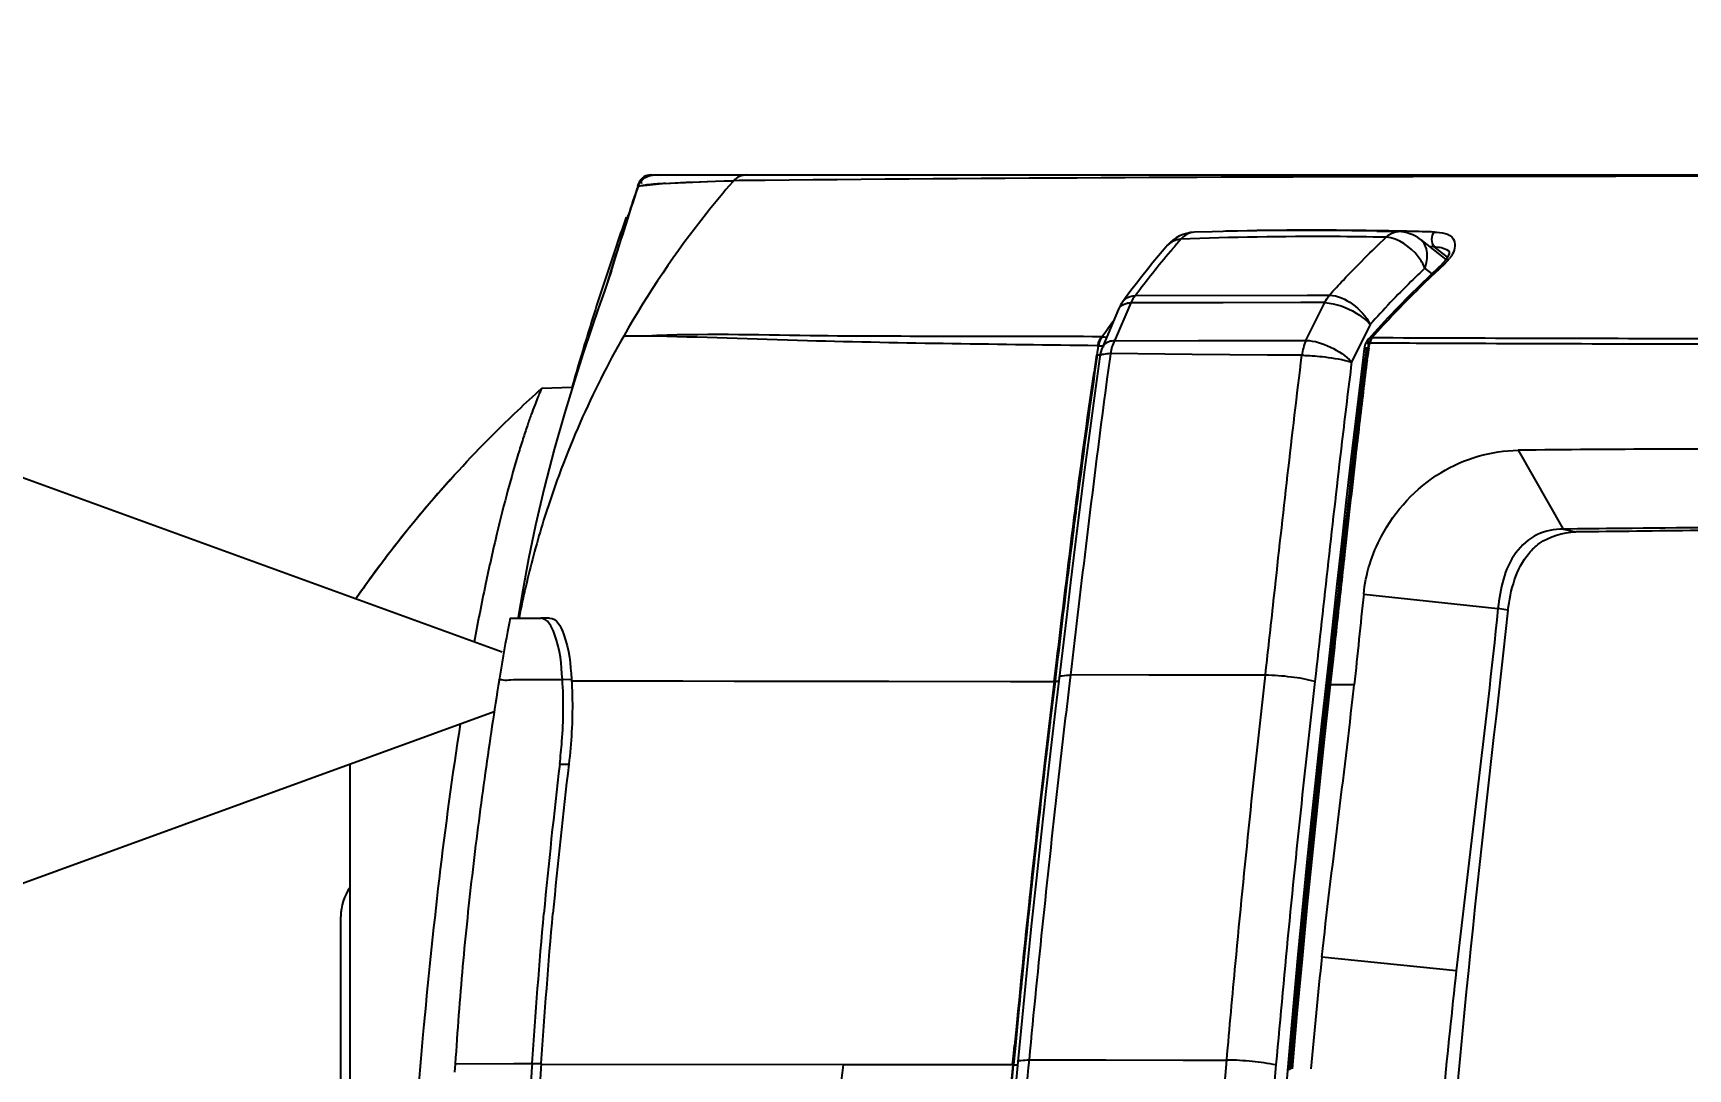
# Model space of a CAD drawing. Header units: millimetres. Extents: x 0 to 5940, y 0 to 4200.
# Drawn here: x 2361.6 to 2459.8, y 3138.8 to 3200.3 of the extents above; entities that cross this region are included whole.
import ezdxf

# ---------------------------------------------------------------- set-up
doc = ezdxf.new("R2010")
doc.units = ezdxf.units.MM
doc.header["$LTSCALE"] = 32.67
doc.header["$PDMODE"] = 3
doc.header["$PDSIZE"] = 8
doc.layers.get('0').update_dxf_attribs({"linetype": 'CONTINUOUS'})
doc.layers.get('Defpoints').update_dxf_attribs({"linetype": 'CONTINUOUS'})
doc.layers.add('00_COMPONENTS', color=7, linetype='CONTINUOUS')
doc.styles.get("Standard").update_dxf_attribs({"font": 'simfang.ttf'})
doc.dimstyles.get("Standard").update_dxf_attribs({"dimtxt": 3, "dimasz": 3, "dimexe": 2.5, "dimexo": 0.5, "dimtad": 1, "dimdsep": 46, "dimtxsty": 'Standard', "dimblk": '_FILLED', "dimblk1": '_FILLED', "dimblk2": '_FILLED', "dimcen": 0.09, "dimclrt": 3, "dimazin": 2, "dimtol": 1, "dimtp": 0.01, "dimtm": 0.01, "dimtfac": 1, "dimtofl": 0, "dimtmove": 0, "dimatfit": 3, "dimldrblk": '_FILLED', "dimfxl": 1, "dimtolj": 1, "dimarcsym": 0})

# ---------------------------------------------------------------- blocks, each defined once
blk = doc.blocks.new('_FILLED')
at = {"color": 0, "linetype": 'ByBlock'}
blk.add_solid([(0, 0), (-1, 0.1667), (-1, -0.1667)], dxfattribs=at)
blk = doc.blocks.new('*D3')
at = {"color": 4, "lineweight": -2, "transparency": 16777216}
for p, q in [((1893.614, 3343.99), (1793.641, 3380.377)), ((1893.614, 2979.678), (1793.641, 2943.291))]:
    blk.add_line(p, q, dxfattribs=at)
for start, end in [(161.800476, 179.043492), (180.956508, 198.199524)]:
    blk.add_arc((2394.084, 3161.834), 636.478, start, end, dxfattribs=at)
at = {"layer": 'Defpoints', "color": 0, "transparency": 16777216}
for p in [(1894.084, 3343.819), (1761.91, 3235.725), (2389.45, 3163.521), (2388.981, 3159.977), (1894.084, 2979.849)]:
    blk.add_point(p, dxfattribs=at)
at = {"color": 4, "lineweight": -2, "transparency": 16777216, "xscale": 20, "yscale": 20, "zscale": 20}
for p, rotation in [((1795.99, 3379.522), 70.90023796242053), ((1795.99, 2944.146), 289.0997620383146)]:
    blk.add_blockref('_FILLED', p, dxfattribs=dict(at, rotation=rotation))
at = {"color": 3, "transparency": 16777216, "insert": (1757.606, 3161.834), "char_height": 20, "attachment_point": 5}
blk.add_mtext('\\A1;40°±0°', dxfattribs=at)
blk = doc.blocks.new('*D8')
at = {"color": 4, "lineweight": -2, "transparency": 16777216}
for p, q in [((2405.184, 3220.752), (3108.866, 3220.752)), ((3106.366, 3200.752), (3106.366, 3106.419)), ((3106.366, 2990.836), (3106.366, 3085.169)), ((2405.184, 2970.836), (3108.866, 2970.836))]:
    blk.add_line(p, q, dxfattribs=at)
at = {"layer": 'Defpoints', "color": 0, "transparency": 16777216}
for p in [(2404.684, 3220.752), (2404.684, 2970.836), (3106.366, 2970.836)]:
    blk.add_point(p, dxfattribs=at)
at = {"color": 4, "lineweight": -2, "transparency": 16777216, "xscale": 20, "yscale": 20, "zscale": 20}
for p, rotation in [((3106.366, 3220.752), 90), ((3106.366, 2970.836), 270)]:
    blk.add_blockref('_FILLED', p, dxfattribs=dict(at, rotation=rotation))
at = {"color": 3, "transparency": 16777216, "insert": (3106.366, 3095.794), "char_height": 20, "attachment_point": 5}
blk.add_mtext('\\A1;250', dxfattribs=at)

msp = doc.modelspace()

# ---------------------------------------------------------------- linework, layer by layer
at = {"color": 7}
for p, q in [((2393.62021, 3179.22407), (2391.79115, 3179.15901)), ((2386.39502, 3173.77076), (2385.10786, 3172.30209)), ((2386.39738, 3173.77338), (2386.19653, 3173.54428)), ((2386.39502, 3173.77076), (2386.39738, 3173.77338)), ((2385.11399, 3172.30948), (2383.85336, 3170.78986)), ((2383.86643, 3170.80561), (2382.63579, 3169.23749)), ((2380.43379, 3060.84371), (2380.43379, 3156.86577))]:
    msp.add_line(p, q, dxfattribs=at)
msp.add_lwpolyline([(2382.63579, 3169.23749), (2381.46018, 3167.65139), (2380.77655, 3166.6774)], dxfattribs=at)
for centre, radius, start, end in [((2439.78666, 3125.673), 71.86141, 138.2260548, 139.5430609), ((2439.7929, 3125.66737), 71.86982, 137.9859449, 138.226018), ((2439.84681, 3125.62225), 71.94011, 139.5433844, 141.0920091), ((2440.06457, 3125.44821), 72.21887, 141.5648019, 142.6375738), ((2439.9447, 3125.54291), 72.06611, 141.0918103, 141.5645421), ((2440.22743, 3125.32361), 72.42393, 142.6374174, 143.252575), ((2440.41512, 3125.1838), 72.65798, 143.2527863, 144.17769), ((2440.69537, 3124.98172), 73.00348, 144.1778249, 145.1669979)]:
    msp.add_arc(centre, radius, start, end, dxfattribs=at)
for points, knots in [([(2386.39738, 3173.77338), (2387.67185, 3175.18798), (2389.44928, 3177.0095), (2391.31715, 3178.73294), (2391.79116, 3179.15901)], [0, 0, 0, 0, 0.74920794, 1, 1, 1, 1]), ([(2391.79116, 3179.15901), (2391.79677, 3179.15921), (2391.76885, 3179.12542), (2391.76664, 3179.0919), (2391.72287, 3179.00762), (2391.68155, 3178.90311), (2391.62224, 3178.76372), (2391.52361, 3178.52001), (2391.37418, 3178.13926), (2391.17137, 3177.59287), (2390.93777, 3176.92775), (2390.67935, 3176.14527), (2390.28386, 3174.87527), (2389.75259, 3173.00602), (2389.10081, 3170.42911), (2388.43186, 3167.42217), (2388.00991, 3165.27066), (2387.79828, 3164.12639)], [0, 0, 0, 0, 0.00108158, 0.00433536, 0.00973526, 0.01725553, 0.02687084, 0.03855636, 0.06804095, 0.10552098, 0.1508165, 0.20375772, 0.26418953, 0.40692726, 0.57787704, 0.77593278, 1, 1, 1, 1]), ([(2386.96875, 3159.25163), (2386.01374, 3153.14621), (2384.47375, 3139.43032), (2383.00003, 3117.08126), (2381.96634, 3091.78886), (2381.45425, 3074.09515), (2381.24799, 3065.00109)], [0, 0, 0, 0, 0.19623223, 0.43791788, 0.71114812, 1, 1, 1, 1])]:
    msp.add_open_spline(points, degree=3, knots=knots, dxfattribs=at)
at = {"layer": '00_COMPONENTS', "color": 7}
for p, q in [((2389.44953, 3163.5207), (1894.08379, 3343.81908)), ((2398.47083, 3191.83582), (2632.35741, 3191.83582)), ((2397.50606, 3191.15687), (2397.54268, 3191.26789)), ((2396.83337, 3189.09619), (2396.93971, 3189.42662)), ((2441.35073, 3188.50663), (2442.62792, 3188.4803)), ((2443.93372, 3188.01208), (2445.45331, 3186.82041)), ((2445.03683, 3186.3571), (2444.50818, 3185.86288)), ((2445.1062, 3186.42289), (2445.0367, 3186.35722)), ((2426.76688, 3184.96993), (2426.44752, 3184.54375)), ((2443.876, 3185.25612), (2443.24953, 3184.6375)), ((2444.50818, 3185.86288), (2443.876, 3185.25612)), ((2426.44752, 3184.54375), (2426.27912, 3184.31581)), ((2442.62886, 3184.00712), (2442.01409, 3183.3651)), ((2443.24953, 3184.6375), (2442.62886, 3184.00712)), ((2426.02737, 3183.87315), (2425.07167, 3181.624)), ((2442.01409, 3183.3651), (2441.40531, 3182.71156)), ((2394.76328, 3182.72242), (2394.27397, 3181.26323)), ((2396.71536, 3182.2771), (2396.66756, 3182.27678)), ((2398.03462, 3182.27558), (2396.6677, 3182.27706)), ((2441.40531, 3182.71156), (2440.85034, 3182.09991)), ((2394.27397, 3181.26323), (2393.72383, 3179.56264)), ((2440.60055, 3181.52517), (2440.51561, 3180.83759)), ((2440.62046, 3181.63975), (2440.60054, 3181.52496)), ((2440.51562, 3180.83763), (2440.37376, 3179.67716)), ((2391.4414, 3171.05117), (2391.03098, 3169.06585)), ((2452.40738, 3170.82341), (2453.15611, 3170.6514)), ((2391.03098, 3169.06585), (2390.6812, 3167.19798)), ((2390.6812, 3167.19798), (2390.40004, 3165.58656)), ((2389.9372, 3165.5305), (2389.93576, 3165.53045)), ((2389.93696, 3165.53021), (2389.94131, 3165.53061)), ((2389.9372, 3165.5305), (2391.74783, 3165.53052)), ((2422.21318, 3161.78812), (2422.34797, 3162.89838)), ((2438.45538, 3162.75438), (2438.04751, 3159.08314)), ((2393.56896, 3161.9123), (2393.57571, 3161.81597)), ((2422.28957, 3162.04366), (2422.25886, 3161.7878)), ((2439.98679, 3161.3772), (2440.00976, 3161.59083)), ((2388.9814, 3159.97685), (1894.08379, 2979.84885)), ((2379.88379, 3003.47391), (2379.88379, 3147.83619)), ((2420.30361, 3141.83683), (2420.05042, 3139.21247)), ((2420.05516, 3141.70894), (2419.90813, 3140.18602)), ((2419.73741, 3139.03316), (2419.85904, 3140.06177)), ((2419.7504, 3139.03291), (2419.86142, 3140.19043)), ((2419.90813, 3140.18602), (2419.81713, 3139.23492)), ((2419.85904, 3140.06177), (2419.87427, 3140.19019)), ((2436.18245, 3140.27773), (2436.06278, 3138.9171)), ((2386.67465, 3139.10531), (2386.63982, 3138.60344)), ((2419.81713, 3139.23492), (2419.79781, 3139.03284)), ((2436.06278, 3138.9171), (2435.64375, 3133.92093))]:
    msp.add_line(p, q, dxfattribs=at)
at = {"layer": '00_COMPONENTS', "color": 4}
for p, q in [((2397.51151, 3191.25669), (2397.50996, 3191.25609)), ((2397.69626, 3191.18391), (2397.52201, 3191.1516)), ((2399.15539, 3191.33465), (2397.65842, 3191.177)), ((2397.7353, 3191.19086), (2397.69626, 3191.18391)), ((2397.7755, 3191.19781), (2397.7353, 3191.19086)), ((2397.81726, 3191.20473), (2397.7755, 3191.19781)), ((2397.86145, 3191.21174), (2397.81726, 3191.20473)), ((2397.90848, 3191.21883), (2397.86145, 3191.21174)), ((2397.95879, 3191.22601), (2397.90848, 3191.21883)), ((2398.01286, 3191.23331), (2397.95879, 3191.22601)), ((2398.07094, 3191.24071), (2398.01286, 3191.23331)), ((2398.13341, 3191.24822), (2398.07094, 3191.24071)), ((2398.20086, 3191.25587), (2398.13341, 3191.24822)), ((2398.27367, 3191.26368), (2398.20086, 3191.25587)), ((2398.35224, 3191.2716), (2398.27367, 3191.26368)), ((2398.43711, 3191.2796), (2398.35224, 3191.2716)), ((2398.57514, 3191.29179), (2398.43711, 3191.2796)), ((2398.67532, 3191.30005), (2398.57514, 3191.29179)), ((2398.83977, 3191.31267), (2398.67532, 3191.30005)), ((2399.02268, 3191.32564), (2398.83977, 3191.31267)), ((2399.15574, 3191.33448), (2399.02268, 3191.32564)), ((2399.15534, 3191.33457), (2399.43844, 3191.35189)), ((2399.43798, 3191.35112), (2402.1089, 3191.46362)), ((2402.1089, 3191.46362), (2403.19851, 3191.49526)), ((2403.13546, 3191.42345), (2403.19905, 3191.49588)), ((2403.52418, 3191.50118), (2403.19897, 3191.49562)), ((2405.05949, 3191.51457), (2403.52418, 3191.50118)), ((2444.75498, 3187.57354), (2444.48299, 3187.58143)), ((2445.52018, 3186.97347), (2444.75498, 3187.57354)), ((2445.57725, 3187.35831), (2445.59098, 3187.34786)), ((2445.59135, 3187.34749), (2445.6402, 3187.30416)), ((2444.63157, 3185.97823), (2444.20676, 3186.31137)), ((2426.75176, 3184.25093), (2425.78486, 3182.00131)), ((2430.8039, 3184.25277), (2426.752, 3184.25142)), ((2427.0382, 3184.69167), (2437.24252, 3184.70563)), ((2432.24113, 3184.25386), (2430.8039, 3184.25277)), ((2436.8376, 3184.25876), (2432.24113, 3184.25386)), ((2438.27022, 3184.2606), (2436.8376, 3184.25876)), ((2437.14946, 3182.02065), (2438.27065, 3184.26154)), ((2437.24252, 3184.70563), (2438.54258, 3184.70707)), ((2440.9612, 3182.97144), (2439.85499, 3180.73161)), ((2425.78486, 3182.00131), (2430.77015, 3182.0117)), ((2430.77015, 3182.0117), (2435.27977, 3182.01511)), ((2435.27977, 3182.01511), (2437.1469, 3182.01506)), ((2440.9548, 3181.87973), (2440.99845, 3181.98656)), ((2440.99845, 3181.98656), (2441.03721, 3182.08293)), ((2424.83856, 3181.70372), (2424.74493, 3181.70492)), ((2424.76267, 3181.171), (2424.83866, 3181.70398)), ((2425.54468, 3181.23596), (2425.52239, 3181.06937)), ((2430.39464, 3181.18979), (2425.54468, 3181.23595)), ((2434.86944, 3181.15154), (2430.39464, 3181.18979)), ((2436.90288, 3181.13499), (2434.86944, 3181.15154)), ((2440.72588, 3181.45665), (2440.64101, 3180.76969)), ((2440.78029, 3181.33206), (2440.74963, 3180.87403)), ((2440.8085, 3181.56181), (2440.78029, 3181.33206)), ((2440.87584, 3181.56132), (2440.8085, 3181.56181)), ((2440.87584, 3181.56132), (2440.84402, 3181.33189)), ((2449.73981, 3175.50631), (2452.40674, 3170.82355)), ((2440.5723, 3166.96469), (2448.541, 3166.11536)), ((2392.27559, 3165.54434), (2391.74783, 3165.53052)), ((2449.12688, 3166.00416), (2448.54101, 3166.11536)), ((2438.74345, 3163.47684), (2438.53442, 3161.5909)), ((2438.7988, 3163.47625), (2438.5876, 3161.59041)), ((2390.75564, 3161.8939), (2392.23045, 3161.90046)), ((2392.23045, 3161.90046), (2393.03243, 3161.90237)), ((2393.03241, 3161.90254), (2393.56906, 3161.9115)), ((2393.57571, 3161.81597), (2395.37985, 3161.81651)), ((2393.57571, 3161.81597), (2404.89534, 3161.80677)), ((2395.37985, 3161.81651), (2397.58219, 3161.81539)), ((2397.58219, 3161.81539), (2400.18666, 3161.81281)), ((2404.8953, 3161.80652), (2412.39759, 3161.7969)), ((2404.89532, 3161.80664), (2412.39289, 3161.7969)), ((2412.39289, 3161.7969), (2419.62451, 3161.78989)), ((2419.62451, 3161.78989), (2420.0255, 3161.78959)), ((2420.0255, 3161.78959), (2420.10355, 3161.78953)), ((2420.10355, 3161.78953), (2422.21318, 3161.78812)), ((2423.17692, 3162.1699), (2423.11842, 3161.68516)), ((2423.177, 3162.1699), (2423.11902, 3161.68496)), ((2427.83392, 3162.16432), (2423.177, 3162.1699)), ((2432.38023, 3162.1579), (2427.83392, 3162.16432)), ((2434.73993, 3162.15415), (2432.38023, 3162.1579)), ((2440.00976, 3161.59083), (2438.58754, 3161.59043)), ((2392.87375, 3156.87655), (2393.41171, 3156.87842)), ((2446.06811, 3144.62256), (2438.09135, 3145.43479)), ((2386.67467, 3139.10531), (2390.1598, 3139.11111)), ((2390.1598, 3139.11111), (2391.23965, 3139.11229)), ((2391.23964, 3139.11226), (2391.77366, 3139.114)), ((2409.70602, 3139.04284), (2391.76967, 3139.06074)), ((2419.75038, 3139.0329), (2409.70603, 3139.04285)), ((2420.7173, 3139.33342), (2425.27794, 3139.32999)), ((2425.27794, 3139.32999), (2429.85331, 3139.32456)), ((2429.85331, 3139.32456), (2432.44874, 3139.32069))]:
    msp.add_line(p, q, dxfattribs=at)
at = {"layer": '00_COMPONENTS', "color": 40}
for p, q in [((2425.03019, 3182.23241), (2425.05541, 3182.23227)), ((2424.47651, 3179.14654), (2424.74149, 3181.02027)), ((2424.71833, 3181.17132), (2424.61685, 3180.45597)), ((2424.71833, 3181.17132), (2424.76295, 3181.17101)), ((2424.74149, 3181.02027), (2424.76295, 3181.17101)), ((2424.79434, 3181.70448), (2424.83916, 3181.70417)), ((2440.72396, 3180.87412), (2440.7753, 3180.87393)), ((2424.33957, 3178.16743), (2424.47651, 3179.14654)), ((2424.19398, 3177.11699), (2424.33957, 3178.16743)), ((2424.04674, 3176.0432), (2424.19398, 3177.11699)), ((2423.91261, 3175.05375), (2424.04674, 3176.0432)), ((2423.80636, 3174.58609), (2423.74469, 3174.12416)), ((2423.77521, 3174.02763), (2423.91261, 3175.05375)), ((2423.74469, 3174.12416), (2423.63473, 3173.2936)), ((2423.63512, 3172.96685), (2423.77521, 3174.02763)), ((2423.51022, 3172.00719), (2423.63512, 3172.96685)), ((2423.40174, 3171.50223), (2423.31546, 3170.82734)), ((2423.35928, 3170.82792), (2423.51022, 3172.00719)), ((2423.25191, 3169.97566), (2423.35928, 3170.82792)), ((2423.09649, 3168.72444), (2423.25191, 3169.97566)), ((2422.99716, 3168.28643), (2422.87739, 3167.30872)), ((2423.08428, 3168.99004), (2422.99716, 3168.28643)), ((2422.99853, 3167.92652), (2423.09649, 3168.72444)), ((2422.87739, 3167.30872), (2422.68837, 3165.74326)), ((2422.83387, 3166.57236), (2422.99853, 3167.92652)), ((2422.28957, 3162.04366), (2422.83387, 3166.57236)), ((2422.64514, 3165.38252), (2422.33033, 3162.75483)), ((2422.68837, 3165.74326), (2422.64514, 3165.38252)), ((2438.75758, 3163.11604), (2438.5876, 3161.59043)), ((2422.21318, 3161.78812), (2422.14504, 3161.22952)), ((2422.15864, 3160.96362), (2422.25891, 3161.78815)), ((2422.21319, 3161.78818), (2422.2589, 3161.78815)), ((2438.53439, 3161.59042), (2438.58759, 3161.59043)), ((2422.14504, 3161.22952), (2421.89151, 3159.11443)), ((2421.96487, 3159.34595), (2422.15864, 3160.96362)), ((2421.89151, 3159.11443), (2421.63486, 3156.92625)), ((2421.63486, 3156.92625), (2421.44747, 3155.29676)), ((2421.61973, 3156.39281), (2421.72608, 3157.31199)), ((2421.43364, 3154.76751), (2421.61973, 3156.39281)), ((2421.44747, 3155.29676), (2421.34347, 3154.38028)), ((2421.37961, 3154.29105), (2421.43364, 3154.76751)), ((2421.34347, 3154.38028), (2421.19416, 3153.04884)), ((2421.19416, 3153.04884), (2421.02296, 3151.49851)), ((2421.11086, 3151.88151), (2421.13644, 3152.11375)), ((2421.02296, 3151.49851), (2420.933, 3150.67323)), ((2420.8418, 3149.40242), (2420.85699, 3149.54427)), ((2420.56993, 3146.82538), (2420.59484, 3147.0648)), ((2420.29258, 3144.11058), (2420.33644, 3144.54621)), ((2420.04554, 3141.60973), (2420.0968, 3142.13545)), ((2420.00505, 3141.68061), (2419.86053, 3140.19063)), ((2419.92901, 3140.40323), (2419.97974, 3140.92925)), ((2419.97974, 3140.92925), (2420.04554, 3141.60973)), ((2419.82768, 3139.3452), (2419.92901, 3140.40323)), ((2419.77019, 3139.23933), (2419.29738, 3134.17487)), ((2419.34599, 3134.17464), (2419.79781, 3139.03284)), ((2419.75035, 3139.03288), (2419.79782, 3139.03284)), ((2419.81713, 3139.23492), (2419.82768, 3139.3452))]:
    msp.add_line(p, q, dxfattribs=at)
at = {"layer": '00_COMPONENTS', "color": 4}
for points in [[(2399.3888, 3191.34877), (2399.72305, 3191.36717), (2400.03747, 3191.38303), (2400.38285, 3191.39906), (2400.76103, 3191.41521), (2401.17377, 3191.43141), (2401.6226, 3191.44756), (2402.1089, 3191.46362)], [(2402.1089, 3191.46362), (2402.63386, 3191.47953), (2403.19851, 3191.49526)], [(2405.05925, 3191.5147), (2404.11855, 3191.51092), (2403.52949, 3191.50742)], [(2441.03721, 3182.08293), (2441.05448, 3182.12668), (2441.07019, 3182.16724)], [(2400.18666, 3161.81281), (2403.2211, 3161.80894), (2404.89532, 3161.80664)]]:
    msp.add_lwpolyline(points, dxfattribs=at)
at = {"layer": '00_COMPONENTS', "color": 7}
for points in [[(2441.35073, 3188.50663), (2439.87337, 3188.5289), (2438.42302, 3188.5417), (2436.99998, 3188.54509), (2435.60433, 3188.53918), (2434.23588, 3188.52405), (2432.89464, 3188.49982), (2431.58078, 3188.46662), (2430.52724, 3188.4329)], [(2428.93426, 3187.66475), (2428.74085, 3187.43752), (2428.40508, 3187.03711), (2428.072, 3186.63232), (2427.74161, 3186.22315), (2427.41394, 3185.80966), (2427.08902, 3185.39191), (2426.76688, 3184.96993)], [(2445.57813, 3187.35754), (2445.5895, 3187.34914), (2445.62605, 3187.314), (2445.63857, 3187.29288), (2445.64245, 3187.2786), (2445.64476, 3187.24303), (2445.63447, 3187.17419), (2445.60203, 3187.0773), (2445.53864, 3186.95039), (2445.43647, 3186.79476)], [(2395.89488, 3186.03132), (2395.93608, 3186.16584), (2395.89619, 3186.04405), (2395.76196, 3185.64235), (2395.52189, 3184.93737), (2395.18116, 3183.94505), (2394.76328, 3182.72242)], [(2445.43647, 3186.79476), (2445.29241, 3186.61685), (2445.1062, 3186.42289)], [(2398.0364, 3182.27556), (2396.87863, 3182.27618), (2396.78316, 3182.27674)], [(2440.85014, 3182.09968), (2440.82289, 3182.06776), (2440.73587, 3181.94067), (2440.66672, 3181.79404), (2440.62046, 3181.63975)], [(2424.91715, 3181.06484), (2424.62024, 3178.89771), (2424.3009, 3176.51937), (2423.99773, 3174.20487), (2423.71094, 3171.95657)], [(2440.87582, 3181.56133), (2440.88303, 3181.61706), (2440.89267, 3181.67196), (2440.9047, 3181.72585), (2440.9191, 3181.77856), (2440.93582, 3181.82991), (2440.9548, 3181.87973)], [(2393.72383, 3179.56264), (2393.14887, 3177.68396), (2392.54463, 3175.55467)], [(2440.37376, 3179.67716), (2440.08059, 3177.23562), (2439.79535, 3174.80227), (2439.51786, 3172.37869), (2439.24755, 3169.96385), (2438.98227, 3167.55434), (2438.71937, 3165.15265), (2438.45538, 3162.75438)], [(2392.54463, 3175.55467), (2391.94947, 3173.24754), (2391.4414, 3171.05117)], [(2423.71094, 3171.95657), (2423.44005, 3169.77487), (2423.18372, 3167.65784), (2422.93959, 3165.60687), (2422.70477, 3163.62555), (2422.27227, 3160.02691)], [(2422.27227, 3160.02691), (2421.99656, 3157.67746), (2421.71795, 3155.24572), (2421.43638, 3152.73119), (2421.15288, 3150.13334), (2420.86894, 3147.45166), (2420.58589, 3144.68579), (2420.30361, 3141.83683)], [(2438.04751, 3159.08314), (2437.74636, 3156.29754), (2437.45805, 3153.55369), (2437.18357, 3150.86428), (2436.92131, 3148.21704), (2436.66741, 3145.57461)], [(2436.66741, 3145.57461), (2436.42076, 3142.92422), (2436.18245, 3140.27773)], [(2420.05055, 3139.21292), (2419.47847, 3132.98368), (2418.92343, 3126.4143), (2418.41467, 3119.80854), (2417.95533, 3113.22344), (2417.54404, 3106.65615), (2417.17723, 3100.0449), (2416.85621, 3093.39065), (2416.58488, 3086.75729), (2416.37228, 3080.47845)]]:
    msp.add_lwpolyline(points, dxfattribs=at)
at = {"layer": '00_COMPONENTS', "color": 40}
for points in [[(2425.05541, 3182.23227), (2425.04578, 3182.21968), (2425.03632, 3182.20684), (2425.02702, 3182.19373), (2425.01789, 3182.18038), (2425.00894, 3182.16677), (2425.00016, 3182.15292), (2424.99156, 3182.13883), (2424.98315, 3182.12451), (2424.97492, 3182.10996), (2424.96688, 3182.09518), (2424.95903, 3182.08019), (2424.95137, 3182.06498), (2424.94391, 3182.04957), (2424.93665, 3182.03396), (2424.92959, 3182.01814), (2424.92273, 3182.00214), (2424.91609, 3181.98595), (2424.90965, 3181.96958), (2424.90342, 3181.95304), (2424.89741, 3181.93633), (2424.89161, 3181.91946), (2424.88603, 3181.90244), (2424.88067, 3181.88526), (2424.87553, 3181.86794)], [(2424.87553, 3181.86794), (2424.87251, 3181.85732), (2424.86957, 3181.84664), (2424.86672, 3181.83592), (2424.86395, 3181.82515), (2424.86126, 3181.81434), (2424.85866, 3181.80348), (2424.85615, 3181.79258), (2424.85372, 3181.78163), (2424.85137, 3181.77065), (2424.84911, 3181.75963), (2424.84694, 3181.74857), (2424.84486, 3181.73748), (2424.84286, 3181.72636), (2424.84095, 3181.7152), (2424.83913, 3181.70401)], [(2438.53449, 3161.59039), (2438.1759, 3158.3428), (2437.8289, 3155.09216), (2437.49352, 3151.83855), (2437.16976, 3148.58206), (2436.85763, 3145.3228), (2436.55714, 3142.06084), (2436.26829, 3138.79629)], [(2438.58725, 3161.59052), (2438.22991, 3158.34276), (2437.88394, 3155.092), (2437.54933, 3151.83833), (2437.22612, 3148.58184), (2436.91429, 3145.32262), (2436.61386, 3142.06075), (2436.32485, 3138.79633)], [(2420.933, 3150.67323), (2420.73996, 3148.87673), (2420.55065, 3147.0792), (2420.36505, 3145.28066), (2420.18319, 3143.48112), (2420.00505, 3141.68061)]]:
    msp.add_lwpolyline(points, dxfattribs=at)
at = {"layer": '00_COMPONENTS', "color": 7}
for centre, radius, start, end in [((2398.33202, 3190.96112), 0.87337, 97.438692, 160.261373), ((2582.47423, 3129.56556), 194.93633, 161.5830911, 163.1622592), ((2609.51823, 3120.8317), 223.37165, 161.649139, 162.1161269), ((2570.1797, 3128.24712), 183.80483, 160.5885135, 161.2208146), ((2430.6057, 3186.23444), 2.2, 92.0090712, 139.4331172), ((2442.57613, 3186.28091), 2.2, 51.8625339, 88.620165), ((2567.45609, 3129.17327), 180.92806, 161.2208322, 161.8581809), ((2564.83205, 3130.03314), 178.16672, 161.8582051, 162.498243), ((2428.05176, 3183.01301), 2.2, 143.6770971, 156.9822854), ((2563.19628, 3130.55175), 176.45071, 162.4991102, 163.1404314), ((2563.92388, 3130.33247), 177.21064, 163.1408088, 163.984713), ((3144.77955, 3078.02722), 727.36687, 171.84772962, 172.52849825), ((2793.69154, 3124.84873), 373.22524, 171.3204882, 171.481245), ((2427.09603, 3180.76374), 2.2, 157.0065464, 172.133406), ((2464.01953, 1707.73578), 1467.83981, 89.89734852, 90.55740229), ((2933.22366, 3106.18156), 513.94632, 172.5737645, 172.8135246), ((2504.97277, -911.85361), 4082.83412, 90.52395281, 90.72720024), ((3237.41384, 3062.09316), 821.2741, 173.02763066, 174.54333826), ((3228.54142, 3063.13648), 812.29531, 173.02434439, 174.44916076), ((2736.68585, 3115.97356), 346.23664, 173.2154659, 174.6907862), ((2738.16643, 3115.82463), 347.19048, 173.2091295, 174.680458), ((2382.88379, 3147.83622), 3, 144.7936392, 180), ((2732.31524, 3113.12507), 295.99364, 173.7332589, 175.0245498), ((2895.9631, 3094.05098), 452.72838, 173.586446, 174.5010608), ((3602.8082, 3051.9344), 1214.1684, 175.88251913, 177.27870283)]:
    msp.add_arc(centre, radius, start, end, dxfattribs=at)
at = {"layer": '00_COMPONENTS', "color": 4}
for centre, radius, start, end in [((2444.36691, 3155.5072), 54.68085, 138.9412513, 141.4911021), ((2608.25823, 3121.23745), 222.04792, 162.2054929, 162.6136675), ((2446.07081, 3154.23033), 56.80923, 141.5533737, 150.4162306), ((2471.99339, 3151.23117), 56.03708, 138.97129, 139.7647569), ((2430.85464, 3187.00575), 1.51914, 134.124771, 138.3170538), ((2432.56877, 3185.53225), 2.96293, 91.4180766, 93.2325319), ((2437.67964, 2967.94006), 220.6164, 88.9075972, 91.3466224), ((2437.19919, 2927.98901), 260.5695, 88.8068482, 88.9694522), ((2437.07738, 2922.1294), 266.43038, 88.6586641, 88.8068965), ((2436.86389, 2913.18823), 275.3741, 88.3560201, 88.657804), ((2607.08643, 3121.60377), 220.8202, 162.6135199, 163.1824757), ((2474.15967, 3149.43225), 58.85287, 139.9480538, 143.1937257), ((2472.44096, 3150.85106), 56.62428, 139.7636704, 139.9279041), ((2487.22204, 3140.92883), 61.90451, 133.3110117, 135.1292809), ((2486.25145, 3141.9512), 60.49481, 132.6932765, 133.3063323), ((2442.43392, 3189.45477), 4.12803, 317.2190515, 319.0225), ((2442.98831, 3188.97524), 3.39502, 318.9967964, 321.7641357), ((2426.84264, 3182.84474), 1.40841, 99.5420182, 102.2222794), ((2488.48748, 3139.66458), 63.69327, 135.1264066, 136.3218268), ((2480.90859, 3142.42866), 68.585, 143.5804372, 144.0300414), ((2426.42162, 3183.70334), 0.42906, 154.7951621, 156.6959065), ((2489.80878, 3138.40726), 65.51718, 136.3245953, 138.0934627), ((2445.21921, 3154.62181), 55.87494, 150.3342109, 156.2184332), ((2481.57489, 3141.94522), 69.4082, 144.03012, 144.5187307), ((3207.8808, 3075.23172), 789.48511, 172.29578035, 173.08296467), ((2443.83378, 3155.26015), 54.34973, 156.2452753, 162.522464), ((2443.26093, 3155.45652), 53.74432, 162.5387316, 164.6164944), ((2451.64393, 3153.23521), 62.41628, 164.6918641, 168.173839), ((2482.21776, 3147.01218), 94.12065, 168.6526916, 168.9013745), ((2463.46045, 3150.65845), 74.51014, 168.0966712, 168.4688312), ((2482.19995, 3147.01567), 94.10249, 169.1510317, 170.9244566), ((2482.20365, 3147.01495), 94.10627, 168.9013753, 169.1510252)]:
    msp.add_arc(centre, radius, start, end, dxfattribs=at)
at = {"layer": '00_COMPONENTS', "color": 40}
for centre, radius, start, end in [((2426.10476, 3181.47539), 1.33017, 165.4762564, 170.0843283), ((3368.48829, 3046.82213), 953.28448, 171.94159129, 172.08722919), ((3223.75077, 3084.83056), 788.84402, 173.00677248, 173.14747764), ((2982.2795, 3099.72363), 563.46829, 172.4976823, 172.6813704), ((3066.62493, 3088.95133), 648.49884, 172.74678298, 172.91039071), ((3209.10246, 3065.90551), 792.66431, 173.23014807, 173.37817751), ((3213.89913, 3064.67868), 797.56979, 173.54880838, 173.70619337), ((3266.50478, 3058.87468), 850.49465, 173.72179721, 173.88017784), ((3251.15875, 3060.50342), 835.06244, 173.88883095, 174.05011312), ((3205.04536, 3065.30798), 788.69943, 174.06750063, 174.23393904), ((3200.21078, 3065.80767), 783.83911, 174.26677947, 174.41186214)]:
    msp.add_arc(centre, radius, start, end, dxfattribs=at)
at = {"layer": '00_COMPONENTS', "color": 7}
for points in [[(2398.34673, 3191.83518), (2398.11827, 3191.83496), (2397.79553, 3191.77517), (2397.71908, 3191.55989)], [(2397.52201, 3191.1516), (2397.60183, 3191.39143), (2397.7965, 3191.6062), (2398.02078, 3191.72276)], [(2423.40174, 3171.50223), (2423.7711, 3174.38335), (2424.15381, 3177.26308), (2424.58393, 3180.13576)], [(2422.34797, 3162.89838), (2422.69341, 3165.76704), (2423.03229, 3168.63657), (2423.40174, 3171.50223)], [(2423.31476, 3170.47575), (2422.96054, 3167.6666), (2422.62781, 3164.85478), (2422.28965, 3162.04365)], [(2440.57193, 3166.96472), (2440.68357, 3168.15759), (2441.06362, 3169.34254), (2441.62377, 3170.4016)], [(2449.12687, 3166.00416), (2449.28327, 3167.20176), (2449.60793, 3168.47704), (2450.38418, 3169.40233)], [(2440.57249, 3166.96467), (2440.37806, 3165.17417), (2440.20709, 3163.38115), (2440.00992, 3161.59095)], [(2449.12686, 3166.00415), (2447.64211, 3152.60088), (2446.00192, 3139.19914), (2445.24284, 3125.73526)], [(2448.541, 3166.11536), (2447.79126, 3158.94291), (2446.86822, 3151.78957), (2446.06811, 3144.62256)], [(2438.09134, 3145.43499), (2438.67302, 3150.75479), (2439.4036, 3156.05758), (2439.98634, 3161.37726)], [(2391.23964, 3139.11226), (2391.45078, 3142.08007), (2391.66205, 3145.04829), (2391.93462, 3148.01109)], [(2391.77366, 3139.114), (2391.98492, 3142.08183), (2392.19796, 3145.04996), (2392.47125, 3148.01272)], [(2391.23948, 3139.11227), (2390.89493, 3134.2704), (2390.52958, 3129.43001), (2390.19294, 3124.58759)]]:
    msp.add_open_spline(points, degree=3, dxfattribs=at)
for points, knots in [([(2398.02078, 3191.72276), (2398.08991, 3191.75869), (2398.23663, 3191.8154), (2398.39295, 3191.83582), (2398.47083, 3191.83582)], [0, 0, 0, 0, 0.50011949, 1, 1, 1, 1]), ([(2397.71908, 3191.55989), (2397.71021, 3191.53489), (2397.6991, 3191.47842), (2397.7033, 3191.42124), (2397.70848, 3191.3915)], [0, 0, 0, 0, 0.46780069, 1, 1, 1, 1]), ([(2397.70848, 3191.3915), (2397.7104, 3191.38047), (2397.71521, 3191.35785), (2397.72152, 3191.33562), (2397.72511, 3191.32427)], [0, 0, 0, 0, 0.48484747, 1, 1, 1, 1]), ([(2440.95469, 3181.87792), (2443.03404, 3181.86675), (2451.83139, 3181.829), (2460.62878, 3181.80424), (2467.34682, 3181.78999)], [0, 0, 0, 0, 0.23636236, 1, 1, 1, 1]), ([(2441.62413, 3170.40148), (2442.4289, 3171.92047), (2444.7875, 3174.50883), (2448.14451, 3175.47915), (2449.73944, 3175.50629)], [0, 0, 0, 0, 0.51868329, 1, 1, 1, 1]), ([(2452.40738, 3170.82347), (2451.88505, 3170.81759), (2450.77751, 3170.62082), (2449.03188, 3169.06119), (2448.66109, 3167.26461), (2448.541, 3166.11536)], [0, 0, 0, 0, 0.23376737, 0.48288931, 1, 1, 1, 1]), ([(2450.38418, 3169.40233), (2450.55929, 3169.61106), (2451.31293, 3170.33508), (2452.39562, 3170.62137), (2453.15604, 3170.65171)], [0, 0, 0, 0, 0.26363344, 1, 1, 1, 1]), ([(2466.35777, 3170.93598), (2462.8506, 3170.9166), (2458.20018, 3170.88623), (2453.54993, 3170.8371), (2452.40674, 3170.82355)], [0, 0, 0, 0, 0.75416111, 1, 1, 1, 1]), ([(2393.03243, 3161.90237), (2392.96678, 3162.80854), (2392.91451, 3163.96635), (2392.16399, 3165.53064), (2391.74783, 3165.53038)], [0, 0, 0, 0, 0.68584691, 1, 1, 1, 1]), ([(2392.27559, 3165.54428), (2392.6932, 3165.54463), (2393.45147, 3163.98234), (2393.50229, 3162.81965), (2393.56896, 3161.9123)], [0, 0, 0, 0, 0.31460564, 1, 1, 1, 1]), ([(2392.87376, 3156.87654), (2392.92692, 3157.32715), (2393.08681, 3158.9966), (2393.12068, 3160.68187), (2393.03247, 3161.90235)], [0, 0, 0, 0, 0.27049979, 1, 1, 1, 1]), ([(2393.57559, 3161.81616), (2393.60089, 3161.44453), (2393.66284, 3159.79637), (2393.5617, 3158.14397), (2393.41194, 3156.87652)], [0, 0, 0, 0, 0.22591999, 1, 1, 1, 1])]:
    msp.add_open_spline(points, degree=3, knots=knots, dxfattribs=at)
at = {"layer": '00_COMPONENTS', "color": 4}
for points, knots in [([(2398.35125, 3191.82139), (2398.35035, 3191.82508), (2398.349, 3191.82945), (2398.34664, 3191.836), (2398.34504, 3191.83614)], [0, 0, 0, 0, 0.70349523, 1, 1, 1, 1]), ([(2397.55515, 3191.25619), (2397.5517, 3191.25827), (2397.5477, 3191.26086), (2397.54197, 3191.26574), (2397.5425, 3191.26735)], [0, 0, 0, 0, 0.70461517, 1, 1, 1, 1]), ([(2473.0423, 3191.76161), (2465.57137, 3191.75854), (2442.91026, 3191.75716), (2420.24905, 3191.65481), (2405.05949, 3191.51457)], [0, 0, 0, 0, 0.32968025, 1, 1, 1, 1]), ([(2429.7201, 3188.01599), (2429.64044, 3188.01152), (2429.35216, 3187.97469), (2429.07193, 3187.82549), (2428.93445, 3187.66497)], [0, 0, 0, 0, 0.27404234, 1, 1, 1, 1]), ([(2441.90527, 3188.13846), (2440.8663, 3188.15834), (2436.80438, 3188.20943), (2432.74036, 3188.14735), (2429.7201, 3188.01599)], [0, 0, 0, 0, 0.25580728, 1, 1, 1, 1]), ([(2438.54257, 3184.70709), (2438.81441, 3185.0074), (2439.90088, 3186.18431), (2441.03378, 3187.31845), (2441.90527, 3188.13846)], [0, 0, 0, 0, 0.25290187, 1, 1, 1, 1]), ([(2441.90527, 3188.13846), (2441.95705, 3188.19294), (2442.15581, 3188.37457), (2442.43123, 3188.48475), (2442.62612, 3188.48022)], [0, 0, 0, 0, 0.27827487, 1, 1, 1, 1]), ([(2444.20679, 3186.31137), (2444.10249, 3186.55215), (2443.58345, 3187.40342), (2442.64305, 3188.08564), (2441.90527, 3188.13846)], [0, 0, 0, 0, 0.26186156, 1, 1, 1, 1]), ([(2444.76441, 3188.4477), (2445.16201, 3188.43905), (2446.08762, 3188.31959), (2445.99293, 3187.41089), (2445.84532, 3187.15261)], [0, 0, 0, 0, 0.57207218, 1, 1, 1, 1]), ([(2444.20679, 3186.31137), (2444.24495, 3186.42168), (2444.35692, 3186.82441), (2444.36035, 3187.27267), (2444.25591, 3187.55705)], [0, 0, 0, 0, 0.2781367, 1, 1, 1, 1]), ([(2445.84532, 3187.15261), (2445.81829, 3187.1053), (2445.75795, 3187.01014), (2445.69088, 3186.91968), (2445.655, 3186.87406)], [0, 0, 0, 0, 0.48418496, 1, 1, 1, 1]), ([(2444.20679, 3186.31137), (2443.92805, 3186.04723), (2442.81223, 3184.96755), (2441.74123, 3183.84165), (2440.96125, 3182.97144)], [0, 0, 0, 0, 0.2473298, 1, 1, 1, 1]), ([(2445.23152, 3186.41453), (2445.19517, 3186.41767), (2445.1243, 3186.41352), (2445.06085, 3186.37929), (2445.03683, 3186.3571)], [0, 0, 0, 0, 0.52733329, 1, 1, 1, 1]), ([(2445.46371, 3186.65102), (2445.42682, 3186.61112), (2445.35044, 3186.53146), (2445.27168, 3186.45417), (2445.23121, 3186.41547)], [0, 0, 0, 0, 0.49249858, 1, 1, 1, 1]), ([(2426.03341, 3183.88606), (2426.08362, 3183.99276), (2426.22139, 3184.11051), (2426.3739, 3184.17193), (2426.41887, 3184.18698)], [0, 0, 0, 0, 0.71320527, 1, 1, 1, 1]), ([(2426.27945, 3184.31626), (2426.31912, 3184.37014), (2426.5191, 3184.58112), (2426.81837, 3184.67323), (2427.0382, 3184.69166)], [0, 0, 0, 0, 0.23271213, 1, 1, 1, 1]), ([(2438.54257, 3184.70709), (2439.03077, 3184.68233), (2440.01222, 3184.22669), (2440.72043, 3183.44616), (2440.96125, 3182.97144)], [0, 0, 0, 0, 0.47870547, 1, 1, 1, 1]), ([(2438.76989, 3184.19228), (2439.40211, 3184.05369), (2440.19677, 3183.67667), (2440.83004, 3183.11658), (2440.96125, 3182.97144)], [0, 0, 0, 0, 0.76786561, 1, 1, 1, 1]), ([(2425.03028, 3182.23221), (2419.26168, 3182.29313), (2410.26653, 3182.17898), (2401.26109, 3182.43256), (2398.03554, 3182.27542)], [0, 0, 0, 0, 0.64111202, 1, 1, 1, 1]), ([(2424.74493, 3181.70492), (2419.01937, 3181.77835), (2410.11386, 3181.86546), (2401.21477, 3182.21236), (2398.0364, 3182.27556)], [0, 0, 0, 0, 0.64301117, 1, 1, 1, 1]), ([(2424.90797, 3181.96521), (2424.92677, 3182.01464), (2424.96967, 3182.10829), (2425.02598, 3182.19468), (2425.05665, 3182.23386)], [0, 0, 0, 0, 0.51525426, 1, 1, 1, 1]), ([(2425.05541, 3182.23227), (2425.09589, 3182.23686), (2425.1842, 3182.23154), (2425.2681, 3182.20587), (2425.31101, 3182.1883)], [0, 0, 0, 0, 0.46773076, 1, 1, 1, 1]), ([(2437.14944, 3182.02067), (2437.65171, 3182.00191), (2438.64381, 3181.68175), (2439.51154, 3181.11143), (2439.85505, 3180.73161)], [0, 0, 0, 0, 0.49532303, 1, 1, 1, 1]), ([(2440.85014, 3182.09968), (2440.81551, 3182.0609), (2440.78081, 3181.93456), (2440.82175, 3181.81874), (2440.85188, 3181.75938)], [0, 0, 0, 0, 0.43854169, 1, 1, 1, 1]), ([(2441.04857, 3182.16734), (2441.01028, 3182.16981), (2440.93676, 3182.16425), (2440.87255, 3182.1247), (2440.85034, 3182.09991)], [0, 0, 0, 0, 0.53552262, 1, 1, 1, 1]), ([(2467.4685, 3182.1015), (2465.15719, 3182.1044), (2456.36921, 3182.119), (2447.58122, 3182.14014), (2441.10459, 3182.16813)], [0, 0, 0, 0, 0.26300747, 1, 1, 1, 1]), ([(2424.76267, 3181.171), (2424.78768, 3181.17234), (2424.84413, 3181.17292), (2424.90053, 3181.17138), (2424.93186, 3181.17001)], [0, 0, 0, 0, 0.44409175, 1, 1, 1, 1]), ([(2424.83866, 3181.70398), (2424.89001, 3181.70679), (2425.00376, 3181.70417), (2425.11678, 3181.69311), (2425.17833, 3181.68508)], [0, 0, 0, 0, 0.45311437, 1, 1, 1, 1]), ([(2424.83934, 3181.70533), (2424.84651, 3181.75031), (2424.86499, 3181.83827), (2424.89227, 3181.92392), (2424.90797, 3181.96521)], [0, 0, 0, 0, 0.50765095, 1, 1, 1, 1]), ([(2424.93002, 3181.096), (2424.92664, 3181.09124), (2424.92096, 3181.08133), (2424.9179, 3181.07028), (2424.91715, 3181.06485)], [0, 0, 0, 0, 0.51517857, 1, 1, 1, 1]), ([(2425.54468, 3181.23596), (2425.40526, 3181.2303), (2425.20509, 3181.21105), (2424.97241, 3181.15565), (2424.93002, 3181.096)], [0, 0, 0, 0, 0.65596552, 1, 1, 1, 1]), ([(2425.48578, 3181.94549), (2425.43653, 3181.93039), (2425.27133, 3181.86829), (2425.12189, 3181.73962), (2425.07205, 3181.6238)], [0, 0, 0, 0, 0.29007741, 1, 1, 1, 1]), ([(2434.73993, 3162.15413), (2434.91799, 3163.73224), (2435.60614, 3170.06285), (2436.31902, 3176.391), (2436.90287, 3181.135)], [0, 0, 0, 0, 0.24939462, 1, 1, 1, 1]), ([(2436.90288, 3181.135), (2436.96206, 3181.13489), (2437.21876, 3181.13112), (2437.47522, 3181.1163), (2437.67211, 3181.10048)], [0, 0, 0, 0, 0.23055268, 1, 1, 1, 1]), ([(2437.6721, 3181.10048), (2437.87045, 3181.08455), (2438.60444, 3181.00676), (2439.33797, 3180.88571), (2439.85505, 3180.73161)], [0, 0, 0, 0, 0.26943353, 1, 1, 1, 1]), ([(2440.60054, 3181.52496), (2440.59888, 3181.51024), (2440.65448, 3181.47879), (2440.69353, 3181.46627), (2440.72591, 3181.45665)], [0, 0, 0, 0, 0.30491166, 1, 1, 1, 1]), ([(2440.80851, 3181.56181), (2440.75814, 3181.56228), (2440.70136, 3181.55922), (2440.60311, 3181.5461), (2440.60055, 3181.52506)], [0, 0, 0, 0, 0.70389493, 1, 1, 1, 1]), ([(2440.84402, 3181.33189), (2440.83315, 3181.25469), (2440.80957, 3181.10049), (2440.77313, 3180.94841), (2440.74963, 3180.87403)], [0, 0, 0, 0, 0.49983101, 1, 1, 1, 1]), ([(2439.85554, 3180.73147), (2439.65982, 3179.15854), (2438.89107, 3172.84701), (2438.21591, 3166.52463), (2437.67474, 3161.78236)], [0, 0, 0, 0, 0.24929673, 1, 1, 1, 1]), ([(2440.51562, 3180.83761), (2440.51384, 3180.82297), (2440.56973, 3180.79159), (2440.60862, 3180.77925), (2440.64104, 3180.7697)], [0, 0, 0, 0, 0.30379562, 1, 1, 1, 1]), ([(2440.72396, 3180.87412), (2440.67351, 3180.87459), (2440.61673, 3180.87141), (2440.51821, 3180.85867), (2440.51562, 3180.83763)], [0, 0, 0, 0, 0.7041653, 1, 1, 1, 1]), ([(2389.27547, 3161.85909), (2388.98756, 3160.02977), (2388.4252, 3156.29126), (2387.68651, 3150.6303), (2387.0871, 3144.87585), (2386.79341, 3141.03003), (2386.67466, 3139.10531)], [0, 0, 0, 0, 0.24250289, 0.49500401, 0.7475005, 1, 1, 1, 1]), ([(2389.2755, 3161.85908), (2389.28691, 3161.93026), (2389.63097, 3161.82316), (2390.02463, 3161.92714), (2390.48628, 3161.8921), (2390.75564, 3161.8939)], [0, 0, 0, 0, 0.14602696, 0.45436824, 1, 1, 1, 1]), ([(2423.11842, 3161.68516), (2422.89535, 3159.83165), (2422.02648, 3152.3886), (2421.25158, 3144.93466), (2420.71721, 3139.33342)], [0, 0, 0, 0, 0.24913126, 1, 1, 1, 1]), ([(2422.48283, 3161.78099), (2422.44269, 3161.78406), (2422.36807, 3161.78833), (2422.29329, 3161.78901), (2422.25886, 3161.7878)], [0, 0, 0, 0, 0.5388832, 1, 1, 1, 1]), ([(2422.51146, 3162.01703), (2422.51988, 3162.08613), (2422.82418, 3162.15349), (2423.01465, 3162.16548), (2423.17696, 3162.16997)], [0, 0, 0, 0, 0.30009341, 1, 1, 1, 1]), ([(2432.44873, 3139.32069), (2432.61693, 3141.23334), (2433.30789, 3148.85157), (2434.09563, 3156.46104), (2434.73991, 3162.15415)], [0, 0, 0, 0, 0.25100164, 1, 1, 1, 1]), ([(2437.67414, 3161.78279), (2437.21348, 3161.90957), (2436.23509, 3162.06712), (2435.24959, 3162.15253), (2434.73995, 3162.15418)], [0, 0, 0, 0, 0.48386742, 1, 1, 1, 1]), ([(2437.67411, 3161.78253), (2437.45808, 3159.89528), (2436.6171, 3152.31796), (2435.87309, 3144.72992), (2435.36606, 3139.02818)], [0, 0, 0, 0, 0.24916361, 1, 1, 1, 1]), ([(2436.1769, 3138.71732), (2436.34496, 3140.64428), (2437.02896, 3148.24344), (2437.81154, 3155.8337), (2438.44809, 3161.49361)], [0, 0, 0, 0, 0.25351344, 1, 1, 1, 1]), ([(2438.53442, 3161.59092), (2438.32387, 3159.71412), (2437.49677, 3152.12335), (2436.76578, 3144.52213), (2436.26817, 3138.79662)], [0, 0, 0, 0, 0.24733615, 1, 1, 1, 1]), ([(2438.44806, 3161.49341), (2438.41569, 3161.5022), (2438.37799, 3161.51375), (2438.32045, 3161.54197), (2438.32203, 3161.55617)], [0, 0, 0, 0, 0.70127254, 1, 1, 1, 1]), ([(2438.32203, 3161.55618), (2438.32439, 3161.57726), (2438.42648, 3161.58662), (2438.48286, 3161.59091), (2438.53436, 3161.59042)], [0, 0, 0, 0, 0.29174662, 1, 1, 1, 1]), ([(2404.81884, 3080.37999), (2405.21342, 3089.70122), (2406.2961, 3109.30697), (2408.52264, 3128.81393), (2409.70602, 3139.04284)], [0, 0, 0, 0, 0.47535124, 1, 1, 1, 1]), ([(2416.10667, 3080.41186), (2416.25785, 3085.34388), (2417.00977, 3104.91124), (2418.40838, 3124.45319), (2419.79793, 3139.03421)], [0, 0, 0, 0, 0.25199075, 1, 1, 1, 1]), ([(2420.71745, 3139.33346), (2420.24999, 3134.43425), (2418.56724, 3114.85986), (2417.49744, 3095.23277), (2417.05019, 3080.51486)], [0, 0, 0, 0, 0.25050507, 1, 1, 1, 1]), ([(2419.79781, 3139.03284), (2419.83511, 3139.03385), (2419.91628, 3139.033), (2419.99732, 3139.02897), (2420.04103, 3139.02608)], [0, 0, 0, 0, 0.46005023, 1, 1, 1, 1]), ([(2420.05046, 3139.21293), (2420.0577, 3139.27825), (2420.37713, 3139.31014), (2420.55418, 3139.33003), (2420.71721, 3139.33339)], [0, 0, 0, 0, 0.28725716, 1, 1, 1, 1]), ([(2429.20384, 3080.55238), (2429.43442, 3090.34972), (2430.23792, 3109.95814), (2431.58881, 3129.53691), (2432.44892, 3139.32072)], [0, 0, 0, 0, 0.49945265, 1, 1, 1, 1]), ([(2435.36641, 3139.0281), (2434.50137, 3129.29741), (2433.15984, 3109.82263), (2432.36519, 3090.31859), (2432.14196, 3080.57325)], [0, 0, 0, 0, 0.50054232, 1, 1, 1, 1]), ([(2435.36641, 3139.02816), (2434.90586, 3139.12929), (2433.93298, 3139.25335), (2432.95577, 3139.31972), (2432.44891, 3139.32061)], [0, 0, 0, 0, 0.48193873, 1, 1, 1, 1]), ([(2436.26719, 3138.79632), (2436.21457, 3138.79667), (2436.16037, 3138.78834), (2436.05161, 3138.78893), (2436.04978, 3138.76786)], [0, 0, 0, 0, 0.71333487, 1, 1, 1, 1])]:
    msp.add_open_spline(points, degree=3, knots=knots, dxfattribs=at)
for points in [[(2403.94932, 3191.83582), (2403.67468, 3191.83583), (2403.37998, 3191.70217), (2403.19889, 3191.49569)], [(2430.0694, 3188.30075), (2429.97021, 3188.24549), (2429.87853, 3188.17525), (2429.79698, 3188.09623)], [(2430.52725, 3188.4329), (2430.3685, 3188.42733), (2430.20816, 3188.37807), (2430.0694, 3188.30075)], [(2444.11562, 3187.82296), (2444.0644, 3187.89333), (2444.00312, 3187.95743), (2443.93473, 3188.01126)], [(2444.76404, 3188.44893), (2444.55335, 3188.24703), (2444.54065, 3187.77157), (2444.75498, 3187.57354)], [(2444.25591, 3187.55705), (2444.22136, 3187.65112), (2444.17459, 3187.74193), (2444.11562, 3187.82296)], [(2444.75498, 3187.57354), (2445.03821, 3187.56254), (2445.35004, 3187.52709), (2445.57756, 3187.35804)], [(2426.41887, 3184.18698), (2426.46002, 3184.20074), (2426.50206, 3184.21202), (2426.54447, 3184.22122)], [(2426.60915, 3184.23366), (2426.65646, 3184.24163), (2426.70416, 3184.24741), (2426.75197, 3184.2514)], [(2427.0382, 3184.69166), (2426.92474, 3184.55837), (2426.82935, 3184.40841), (2426.75197, 3184.2514)], [(2438.27019, 3184.26058), (2438.34252, 3184.41921), (2438.43229, 3184.57206), (2438.54257, 3184.70709)], [(2438.27019, 3184.26058), (2438.43815, 3184.25327), (2438.60568, 3184.22828), (2438.7699, 3184.19228)], [(2425.78487, 3182.00131), (2425.68386, 3181.99226), (2425.58275, 3181.97522), (2425.48578, 3181.94549)], [(2425.78487, 3182.00131), (2425.66643, 3181.76158), (2425.58725, 3181.49993), (2425.54468, 3181.23596)], [(2437.14944, 3182.02067), (2437.02054, 3181.74265), (2436.94155, 3181.439), (2436.90288, 3181.135)], [(2441.04912, 3182.16798), (2440.90859, 3182.00212), (2440.83508, 3181.77757), (2440.80851, 3181.56181)], [(2438.44808, 3161.49361), (2439.16695, 3167.92034), (2439.85178, 3174.35123), (2440.64105, 3180.76969)], [(2440.72399, 3180.87437), (2440.01455, 3175.08101), (2439.38257, 3169.27838), (2438.74345, 3163.47684)], [(2424.14189, 3170.31099), (2423.81351, 3167.5981), (2423.50451, 3164.8829), (2423.17695, 3162.16992)]]:
    msp.add_open_spline(points, degree=3, dxfattribs=at)
at = {"layer": '00_COMPONENTS', "color": 40}
for points in [[(2424.8171, 3181.80898), (2424.83298, 3181.87013), (2424.85299, 3181.92844), (2424.87703, 3181.98361)], [(2424.87703, 3181.98361), (2424.91709, 3182.07556), (2424.96834, 3182.15881), (2425.03035, 3182.2321)]]:
    msp.add_open_spline(points, degree=3, dxfattribs=at)
for points, knots in [([(2440.72396, 3180.87412), (2440.346, 3177.78765), (2439.9065, 3174.02865), (2439.26521, 3168.25694), (2438.94071, 3165.26336), (2438.6823, 3162.92223), (2438.64537, 3162.58888)], [0, 0, 0, 0, 0.50867524, 0.6178159, 0.94552722, 1, 1, 1, 1]), ([(2424.28022, 3178.05635), (2424.1554, 3177.15793), (2423.99583, 3175.99573), (2423.84082, 3174.84343), (2423.80636, 3174.58609)], [0, 0, 0, 0, 0.77627997, 1, 1, 1, 1]), ([(2440.54182, 3178.95082), (2440.38764, 3177.66801), (2440.123, 3175.42071), (2439.75695, 3172.20847), (2439.46459, 3169.57868), (2439.21025, 3167.25676), (2439.01368, 3165.45128), (2438.86561, 3164.09544), (2438.7758, 3163.28093), (2438.75758, 3163.11604)], [0, 0, 0, 0, 0.23556389, 0.41223681, 0.58890972, 0.71539904, 0.84188836, 0.96837767, 1, 1, 1, 1])]:
    msp.add_open_spline(points, degree=3, knots=knots, dxfattribs=at)

# ---------------------------------------------------------------- dimensions: what is measured, and where the dimension line sits
dim = msp.add_angular_dim_2l(base=(1761.90974, 3235.72451), line1=((2388.9814, 3159.97685), (1894.08379, 2979.84885)), line2=((2389.44953, 3163.5207), (1894.08379, 3343.81908)), dimstyle='Standard', override={"dimtxt": 20, "dimasz": 20, "dimtad": 0, "dimtih": 1, "dimtoh": 1, "dimdec": 4, "dimzin": 0, "dimcen": 5.346, "dimclrd": 4, "dimclre": 4, "dimadec": 0, "dimazin": 0, "dimtdec": 4, "dimtzin": 0})
dim.commit()
dim.dimension.update_dxf_attribs({"geometry": '*D3', "text_midpoint": (1757.60611, 3161.83396)})
dim = msp.add_linear_dim(base=(3106.36603, 2970.83622), p1=(2404.68379, 3220.75153), p2=(2404.68379, 2970.83622), angle=90, text='250', dimstyle='Standard', override={"dimtxt": 20, "dimasz": 20, "dimtad": 0, "dimtih": 1, "dimtoh": 1, "dimdec": 1, "dimzin": 0, "dimcen": 5.346, "dimclrd": 4, "dimclre": 4, "dimadec": 0, "dimazin": 0, "dimtol": 0, "dimtdec": 1, "dimtzin": 0})
dim.commit()
dim.dimension.update_dxf_attribs({"geometry": '*D8', "text_midpoint": (3106.36603, 3095.79388)})

doc.saveas('drawing.dxf')
